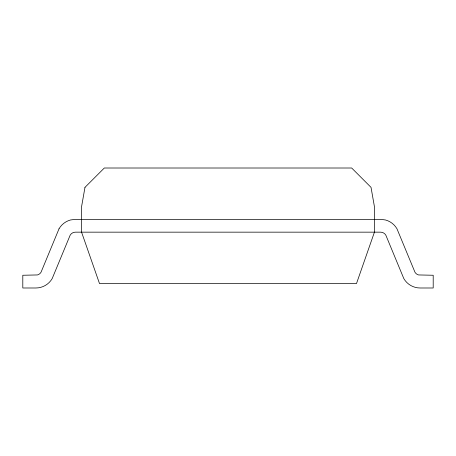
<?xml version="1.0" encoding="UTF-8"?>
<svg xmlns="http://www.w3.org/2000/svg" width="456" height="456" viewBox="0 0 456 456"><rect width="100%" height="100%" fill="white"/><g stroke="black" fill="none" stroke-linecap="round" stroke-linejoin="round"><path stroke-width="0.68" d="M84.981 187.353L81.567 206.699L81.567 232.161L99.516 283.586L356.484 283.586L374.433 232.161L374.433 206.699L371.019 187.353L351.679 168.007L104.321 168.007L84.981 187.353M59.023 228.804L41.068 272.146A6.013 6.013 0 0 1 37.42 274.945L22.8 275.259L22.8 287.992L35.864 287.992A18.856 18.856 0 0 0 52.195 278.565L69.534 236.698A6.122 6.122 0 0 1 75.445 232.161L380.555 232.161A6.122 6.122 0 0 1 386.466 236.698L403.805 278.565A18.856 18.856 0 0 0 420.136 287.992L433.2 287.992L433.2 275.259L418.579 274.945A6.013 6.013 0 0 1 414.931 272.146L396.976 228.804A18.964 18.964 0 0 0 385.462 219.969L381.387 219.427L74.613 219.427L70.537 219.969A18.964 18.964 0 0 0 59.023 228.804"/></g></svg>
